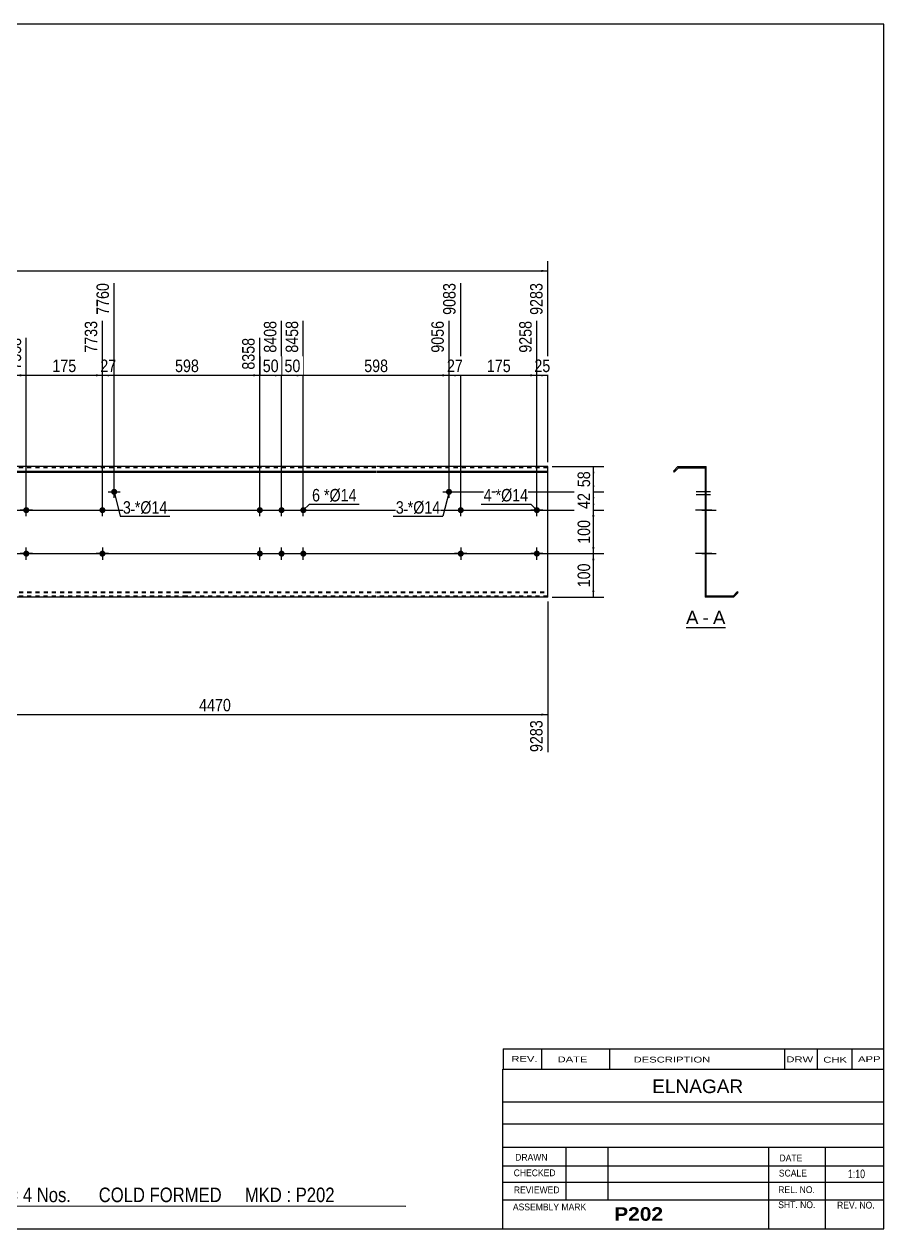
# Model space of a CAD drawing. Header units: millimetres. Extents: x -60 to 343, y -160 to 117.
# Drawn here: x 145.1 to 342.8, y -160.2 to 116.8 of the extents above; entities that cross this region are included whole.
import ezdxf

# ---------------------------------------------------------------- set-up
doc = ezdxf.new("R2010")
doc.units = ezdxf.units.MM
doc.linetypes.add('DXK_LINE_DOT1', pattern=[1.8814, 0.9407, -0.9407])
doc.styles.add('Arial', font='ARIAL.TTF', dxfattribs={"height": 0.2})
doc.styles.add('Arial Bold', font='ARIALBD.TTF', dxfattribs={"height": 0.2})
doc.styles.add('Arial Narrow', font='ARIALN.TTF', dxfattribs={"height": 0.2})

# ---------------------------------------------------------------- blocks, each defined once
blk = doc.blocks.new('Unknown-629083537-2024')
at = {"color": 5, "linetype": 'Continuous'}
for p, q in [((342.8, 116.75), (-57.2, 116.75)), ((-57.2, 116.75), (-57.2, -160.25)), ((342.8, -160.25), (342.8, 116.75)), ((-57.2, -160.25), (342.8, -160.25))]:
    blk.add_line(p, q, dxfattribs=at)
at = {"color": 174, "linetype": 'Continuous', "style": 'Arial'}
blk.add_text('Tekla structures', height=1.9102, rotation=90, dxfattribs=at).set_placement((-57.7, -159.75))
blk = doc.blocks.new('Unknown-629083537-12 - 1239')
at = {"color": 7, "linetype": 'Continuous'}
blk.add_line((297.32, -21.95), (306.35, -21.95), dxfattribs=at)
at = {"color": 0, "linetype": 'Continuous'}
blk.add_wipeout([(300.16, -21.2), (300.16, -18), (297.32, -18), (297.32, -21.2)], dxfattribs=at)
blk.add_wipeout([(302.55, -21.2), (302.55, -18), (301.12, -18), (301.12, -21.2)], dxfattribs=at)
at = {"color": 96, "linetype": 'Continuous', "style": 'Arial'}
blk.add_text('A', height=3.06, dxfattribs=at).set_placement((297.32, -21.2))
at = {"color": 0, "linetype": 'Continuous'}
blk.add_wipeout([(306.35, -21.2), (306.35, -18), (303.51, -18), (303.51, -21.2)], dxfattribs=at)
at = {"color": 96, "linetype": 'Continuous', "style": 'Arial'}
for s, p in [('A', (303.51, -21.2)), ('-', (301.12, -21.2))]:
    blk.add_text(s, height=3.06, dxfattribs=at).set_placement(p)
blk = doc.blocks.new('Bolt-629083537-1223 - 1203')
at = {"linetype": 'Continuous'}
blk.add_hatch(color=3, dxfattribs=at).paths.add_polyline_path([(162.44, 5, -1), (163.84, 5, -1)])
at = {"color": 3, "linetype": 'Continuous'}
for p, q in [((163.14, 3.6), (163.14, 6.4)), ((161.74, 5), (164.54, 5))]:
    blk.add_line(p, q, dxfattribs=at)
blk = doc.blocks.new('Part-629083537-1218 - 1203')
at = {"color": 2, "linetype": 'Continuous'}
for p, q in [((0, 15), (0, -15)), ((15.6, 15), (0, 15)), ((0, 13.94), (15.6, 13.94)), ((59.09, 15), (15.7, 15)), ((15.7, 13.94), (59.09, 13.94)), ((96.14, 15), (59.19, 15)), ((59.19, 13.94), (96.14, 13.94)), ((128.84, 15), (96.24, 15)), ((96.24, 13.94), (128.84, 13.94)), ((182.53, 15), (128.94, 15)), ((128.94, 13.94), (182.53, 13.94)), ((226.03, 15), (182.63, 15)), ((182.63, 13.94), (226.03, 13.94)), ((265.52, 15), (226.13, 15)), ((226.13, 13.94), (265.52, 13.94)), ((265.52, 13.94), (265.52, 15)), ((265.52, -15), (265.52, 13.94)), ((0, 13.76), (15.6, 13.76)), ((15.7, 13.76), (59.09, 13.76)), ((59.19, 13.76), (96.14, 13.76)), ((96.24, 13.76), (128.84, 13.76)), ((128.94, 13.76), (182.53, 13.76)), ((182.63, 13.76), (226.03, 13.76)), ((226.13, 13.76), (265.52, 13.76)), ((15.6, -15), (0, -15)), ((59.09, -15), (15.7, -15)), ((96.14, -15), (59.19, -15)), ((128.84, -15), (96.24, -15)), ((182.53, -15), (128.94, -15)), ((226.03, -15), (182.63, -15)), ((265.52, -15), (226.13, -15))]:
    blk.add_line(p, q, dxfattribs=at)
at = {"color": 7, "linetype": 'DXK_LINE_DOT1'}
for p, q in [((15.6, 14.75), (0, 14.75)), ((59.09, 14.75), (15.7, 14.75)), ((96.14, 14.75), (59.19, 14.75)), ((128.84, 14.75), (96.24, 14.75)), ((182.53, 14.75), (128.94, 14.75)), ((226.03, 14.75), (182.63, 14.75)), ((265.52, 14.75), (226.13, 14.75)), ((0, -13.76), (15.6, -13.76)), ((15.7, -13.76), (59.09, -13.76)), ((59.19, -13.76), (96.14, -13.76)), ((96.24, -13.76), (128.84, -13.76)), ((128.94, -13.76), (182.53, -13.76)), ((182.63, -13.76), (226.03, -13.76)), ((226.13, -13.76), (265.52, -13.76)), ((0, -13.94), (15.6, -13.94)), ((15.6, -14.75), (0, -14.75)), ((15.7, -13.94), (59.09, -13.94)), ((59.09, -14.75), (15.7, -14.75)), ((59.19, -13.94), (96.14, -13.94)), ((96.14, -14.75), (59.19, -14.75)), ((96.24, -13.94), (128.84, -13.94)), ((128.84, -14.75), (96.24, -14.75)), ((128.94, -13.94), (182.53, -13.94)), ((182.53, -14.75), (128.94, -14.75)), ((182.63, -13.94), (226.03, -13.94)), ((226.03, -14.75), (182.63, -14.75)), ((226.13, -13.94), (265.52, -13.94)), ((265.52, -14.75), (226.13, -14.75))]:
    blk.add_line(p, q, dxfattribs=at)
blk = doc.blocks.new('Bolt-629083537-1219 - 1203')
at = {"linetype": 'Continuous'}
for points in [[(198.63, 5, -1), (200.03, 5, -1)], [(203.63, 5, -1), (205.03, 5, -1)], [(208.63, 5, -1), (210.03, 5, -1)], [(198.63, -5, -1), (200.03, -5, -1)], [(203.63, -5, -1), (205.03, -5, -1)], [(208.63, -5, -1), (210.03, -5, -1)]]:
    blk.add_hatch(color=3, dxfattribs=at).paths.add_polyline_path(points)
at = {"color": 3, "linetype": 'Continuous'}
for p, q in [((199.33, 3.6), (199.33, 6.4)), ((204.33, 3.6), (204.33, 6.4)), ((209.33, 3.6), (209.33, 6.4)), ((197.93, 5), (200.73, 5)), ((202.93, 5), (205.73, 5)), ((207.93, 5), (210.73, 5)), ((197.93, -5), (200.73, -5)), ((199.33, -6.4), (199.33, -3.6)), ((202.93, -5), (205.73, -5)), ((204.33, -6.4), (204.33, -3.6)), ((207.93, -5), (210.73, -5)), ((209.33, -6.4), (209.33, -3.6))]:
    blk.add_line(p, q, dxfattribs=at)
blk = doc.blocks.new('Bolt-629083537-1220 - 1203')
at = {"linetype": 'Continuous'}
blk.add_hatch(color=3, dxfattribs=at).paths.add_polyline_path([(165.14, 9.21, -1), (166.54, 9.21, -1)])
at = {"color": 3, "linetype": 'Continuous'}
for p, q in [((164.44, 9.21), (167.24, 9.21)), ((165.84, 7.81), (165.84, 10.61))]:
    blk.add_line(p, q, dxfattribs=at)
blk = doc.blocks.new('Bolt-629083537-1221 - 1203')
at = {"linetype": 'Continuous'}
blk.add_hatch(color=3, dxfattribs=at).paths.add_polyline_path([(242.12, 9.21, -1), (243.52, 9.21, -1)])
at = {"color": 3, "linetype": 'Continuous'}
for p, q in [((241.42, 9.21), (244.22, 9.21)), ((242.82, 7.81), (242.82, 10.61))]:
    blk.add_line(p, q, dxfattribs=at)
blk = doc.blocks.new('Bolt-629083537-1222 - 1203')
at = {"linetype": 'Continuous'}
blk.add_hatch(color=3, dxfattribs=at).paths.add_polyline_path([(163.84, -5, -1), (162.44, -5, -1)])
at = {"color": 3, "linetype": 'Continuous'}
for p, q in [((164.54, -5), (161.74, -5)), ((163.14, -3.6), (163.14, -6.4))]:
    blk.add_line(p, q, dxfattribs=at)
blk = doc.blocks.new('Bolt-629083537-1228 - 1203')
at = {"linetype": 'Continuous'}
blk.add_hatch(color=3, dxfattribs=at).paths.add_polyline_path([(244.82, 5, -1), (246.22, 5, -1)])
at = {"color": 3, "linetype": 'Continuous'}
for p, q in [((245.52, 3.6), (245.52, 6.4)), ((244.12, 5), (246.92, 5))]:
    blk.add_line(p, q, dxfattribs=at)
blk = doc.blocks.new('Bolt-629083537-1229 - 1203')
at = {"linetype": 'Continuous'}
blk.add_hatch(color=3, dxfattribs=at).paths.add_polyline_path([(246.22, -5, -1), (244.82, -5, -1)])
at = {"color": 3, "linetype": 'Continuous'}
for p, q in [((246.92, -5), (244.12, -5)), ((245.52, -3.6), (245.52, -6.4))]:
    blk.add_line(p, q, dxfattribs=at)
blk = doc.blocks.new('Bolt-629083537-1230 - 1203')
at = {"linetype": 'Continuous'}
for points in [[(144.94, 5, -1), (146.34, 5, -1)], [(262.32, 5, -1), (263.72, 5, -1)]]:
    blk.add_hatch(color=3, dxfattribs=at).paths.add_polyline_path(points)
at = {"color": 3, "linetype": 'Continuous'}
for p, q in [((145.64, 3.6), (145.64, 6.4)), ((263.02, 3.6), (263.02, 6.4)), ((147.04, 5), (144.24, 5)), ((264.42, 5), (261.62, 5))]:
    blk.add_line(p, q, dxfattribs=at)
blk = doc.blocks.new('Bolt-629083537-1231 - 1203')
at = {"linetype": 'Continuous'}
for points in [[(144.94, -5, -1), (146.34, -5, -1)], [(262.32, -5, -1), (263.72, -5, -1)]]:
    blk.add_hatch(color=3, dxfattribs=at).paths.add_polyline_path(points)
at = {"color": 3, "linetype": 'Continuous'}
for p, q in [((147.04, -5), (144.24, -5)), ((145.64, -6.4), (145.64, -3.6)), ((264.42, -5), (261.62, -5)), ((263.02, -6.4), (263.02, -3.6))]:
    blk.add_line(p, q, dxfattribs=at)
blk = doc.blocks.new('Part-629083537-1241 - 1239')
at = {"color": 2, "linetype": 'Continuous'}
for p, q in [((295.46, 15), (294.4, 13.94)), ((294.4, 13.94), (294.58, 13.76)), ((294.58, 13.76), (295.56, 14.75)), ((295.46, 15), (301.96, 15)), ((295.56, 14.75), (301.71, 14.75)), ((301.71, 14.75), (301.71, -15)), ((301.96, -14.75), (301.96, 15)), ((309.09, -13.76), (308.11, -14.75)), ((309.27, -13.94), (309.09, -13.76)), ((308.21, -15), (301.71, -15)), ((308.11, -14.75), (301.96, -14.75)), ((308.21, -15), (309.27, -13.94))]:
    blk.add_line(p, q, dxfattribs=at)
blk = doc.blocks.new('Bolt-629083537-1242 - 1239')
at = {"linetype": 'Continuous'}
for points in [[(301.71, 5.7), (301.71, 4.3), (301.96, 4.3), (301.96, 5.7)], [(301.71, 5.7), (301.71, 4.3), (301.96, 4.3), (301.96, 5.7)], [(301.71, 5.7), (301.71, 4.3), (301.96, 4.3), (301.96, 5.7)], [(301.71, -4.3), (301.71, -5.7), (301.96, -5.7), (301.96, -4.3)], [(301.71, -4.3), (301.71, -5.7), (301.96, -5.7), (301.96, -4.3)], [(301.71, -4.3), (301.71, -5.7), (301.96, -5.7), (301.96, -4.3)]]:
    blk.add_hatch(color=3, dxfattribs=at).paths.add_polyline_path(points)
at = {"color": 3, "linetype": 'Continuous'}
for p, q in [((301.96, 5.7), (301.71, 5.7)), ((301.96, 5.7), (301.71, 5.7)), ((301.96, 5.7), (301.71, 5.7)), ((303.26, 5), (299.46, 5)), ((303.26, 5), (299.46, 5)), ((303.26, 5), (299.46, 5)), ((301.96, 4.3), (301.71, 4.3)), ((301.96, 4.3), (301.71, 4.3)), ((301.96, 4.3), (301.71, 4.3)), ((303.26, -5), (299.46, -5)), ((303.26, -5), (299.46, -5)), ((303.26, -5), (299.46, -5)), ((301.96, -4.3), (301.71, -4.3)), ((301.96, -4.3), (301.71, -4.3)), ((301.96, -4.3), (301.71, -4.3)), ((301.96, -5.7), (301.71, -5.7)), ((301.96, -5.7), (301.71, -5.7)), ((301.96, -5.7), (301.71, -5.7))]:
    blk.add_line(p, q, dxfattribs=at)
blk = doc.blocks.new('Bolt-629083537-1243 - 1239')
at = {"linetype": 'Continuous'}
blk.add_hatch(color=3, dxfattribs=at).paths.add_polyline_path([(301.71, 9.91), (301.71, 8.51), (301.96, 8.51), (301.96, 9.91)])
at = {"color": 3, "linetype": 'Continuous'}
for p, q in [((302.91, 9.21), (299.61, 9.21)), ((301.96, 9.91), (301.71, 9.91)), ((301.96, 8.51), (301.71, 8.51))]:
    blk.add_line(p, q, dxfattribs=at)
blk = doc.blocks.new('Bolt-629083537-1244 - 1239')
at = {"linetype": 'Continuous'}
blk.add_hatch(color=3, dxfattribs=at).paths.add_polyline_path([(301.71, 9.91), (301.71, 8.51), (301.96, 8.51), (301.96, 9.91)])
at = {"color": 3, "linetype": 'Continuous'}
for p, q in [((302.91, 9.21), (299.61, 9.21)), ((301.96, 9.91), (301.71, 9.91)), ((301.96, 8.51), (301.71, 8.51))]:
    blk.add_line(p, q, dxfattribs=at)
blk = doc.blocks.new('Bolt-629083537-1245 - 1239')
at = {"linetype": 'Continuous'}
blk.add_hatch(color=3, dxfattribs=at).paths.add_polyline_path([(301.96, -5.7), (301.96, -4.3), (301.71, -4.3), (301.71, -5.7)])
at = {"color": 3, "linetype": 'Continuous'}
for p, q in [((301.96, -4.3), (301.71, -4.3)), ((302.76, -5), (301.71, -5)), ((301.96, -5.7), (301.71, -5.7))]:
    blk.add_line(p, q, dxfattribs=at)
blk = doc.blocks.new('Bolt-629083537-1246 - 1239')
at = {"linetype": 'Continuous'}
blk.add_hatch(color=3, dxfattribs=at).paths.add_polyline_path([(301.71, 5.7), (301.71, 4.3), (301.96, 4.3), (301.96, 5.7)])
at = {"color": 3, "linetype": 'Continuous'}
for p, q in [((301.96, 5.7), (301.71, 5.7)), ((302.91, 5), (299.61, 5)), ((301.96, 4.3), (301.71, 4.3))]:
    blk.add_line(p, q, dxfattribs=at)
blk = doc.blocks.new('Bolt-629083537-1247 - 1239')
at = {"linetype": 'Continuous'}
for points in [[(301.71, 5.7), (301.71, 4.3), (301.96, 4.3), (301.96, 5.7)], [(301.71, 5.7), (301.71, 4.3), (301.96, 4.3), (301.96, 5.7)], [(301.71, 5.7), (301.71, 4.3), (301.96, 4.3), (301.96, 5.7)], [(301.71, -4.3), (301.71, -5.7), (301.96, -5.7), (301.96, -4.3)], [(301.71, -4.3), (301.71, -5.7), (301.96, -5.7), (301.96, -4.3)], [(301.71, -4.3), (301.71, -5.7), (301.96, -5.7), (301.96, -4.3)]]:
    blk.add_hatch(color=3, dxfattribs=at).paths.add_polyline_path(points)
at = {"color": 3, "linetype": 'Continuous'}
for p, q in [((301.96, 5.7), (301.71, 5.7)), ((301.96, 5.7), (301.71, 5.7)), ((301.96, 5.7), (301.71, 5.7)), ((303.26, 5), (299.46, 5)), ((303.26, 5), (299.46, 5)), ((303.26, 5), (299.46, 5)), ((301.96, 4.3), (301.71, 4.3)), ((301.96, 4.3), (301.71, 4.3)), ((301.96, 4.3), (301.71, 4.3)), ((303.26, -5), (299.46, -5)), ((303.26, -5), (299.46, -5)), ((303.26, -5), (299.46, -5)), ((301.96, -4.3), (301.71, -4.3)), ((301.96, -4.3), (301.71, -4.3)), ((301.96, -4.3), (301.71, -4.3)), ((301.96, -5.7), (301.71, -5.7)), ((301.96, -5.7), (301.71, -5.7)), ((301.96, -5.7), (301.71, -5.7))]:
    blk.add_line(p, q, dxfattribs=at)
blk = doc.blocks.new('Bolt-629083537-1248 - 1239')
at = {"linetype": 'Continuous'}
blk.add_hatch(color=3, dxfattribs=at).paths.add_polyline_path([(301.71, 9.22), (301.71, 7.82), (301.96, 7.82), (301.96, 9.22)])
at = {"color": 3, "linetype": 'Continuous'}
for p, q in [((302.91, 8.52), (299.61, 8.52)), ((301.96, 9.22), (301.71, 9.22)), ((301.96, 7.82), (301.71, 7.82))]:
    blk.add_line(p, q, dxfattribs=at)
blk = doc.blocks.new('Bolt-629083537-1249 - 1239')
at = {"linetype": 'Continuous'}
blk.add_hatch(color=3, dxfattribs=at).paths.add_polyline_path([(301.71, 5.7), (301.71, 4.3), (301.96, 4.3), (301.96, 5.7)])
at = {"color": 3, "linetype": 'Continuous'}
for p, q in [((301.96, 5.7), (301.71, 5.7)), ((302.91, 5), (299.61, 5)), ((301.96, 4.3), (301.71, 4.3))]:
    blk.add_line(p, q, dxfattribs=at)
blk = doc.blocks.new('Bolt-629083537-1250 - 1239')
at = {"linetype": 'Continuous'}
blk.add_hatch(color=3, dxfattribs=at).paths.add_polyline_path([(301.96, -5.7), (301.96, -4.3), (301.71, -4.3), (301.71, -5.7)])
at = {"color": 3, "linetype": 'Continuous'}
for p, q in [((301.96, -4.3), (301.71, -4.3)), ((302.76, -5), (301.71, -5)), ((301.96, -5.7), (301.71, -5.7))]:
    blk.add_line(p, q, dxfattribs=at)
blk = doc.blocks.new('Bolt-629083537-1251 - 1239')
at = {"linetype": 'Continuous'}
blk.add_hatch(color=3, dxfattribs=at).paths.add_polyline_path([(301.71, 5.7), (301.71, 4.3), (301.96, 4.3), (301.96, 5.7)])
at = {"color": 3, "linetype": 'Continuous'}
for p, q in [((301.96, 5.7), (301.71, 5.7)), ((302.91, 5), (299.61, 5)), ((301.96, 4.3), (301.71, 4.3))]:
    blk.add_line(p, q, dxfattribs=at)
blk = doc.blocks.new('Bolt-629083537-1252 - 1239')
at = {"linetype": 'Continuous'}
blk.add_hatch(color=3, dxfattribs=at).paths.add_polyline_path([(301.96, -5.7), (301.96, -4.3), (301.71, -4.3), (301.71, -5.7)])
at = {"color": 3, "linetype": 'Continuous'}
for p, q in [((301.96, -4.3), (301.71, -4.3)), ((302.76, -5), (301.71, -5)), ((301.96, -5.7), (301.71, -5.7))]:
    blk.add_line(p, q, dxfattribs=at)
blk = doc.blocks.new('Bolt-629083537-1253 - 1239')
at = {"linetype": 'Continuous'}
blk.add_hatch(color=3, dxfattribs=at).paths.add_polyline_path([(301.71, 5.7), (301.71, 4.3), (301.96, 4.3), (301.96, 5.7)])
blk.add_hatch(color=3, dxfattribs=at).paths.add_polyline_path([(301.71, 5.7), (301.71, 4.3), (301.96, 4.3), (301.96, 5.7)])
at = {"color": 3, "linetype": 'Continuous'}
for p, q in [((301.71, 5.7), (301.96, 5.7)), ((301.71, 5.7), (301.96, 5.7)), ((300.91, 5), (304.21, 5)), ((300.91, 5), (304.21, 5)), ((301.71, 4.3), (301.96, 4.3)), ((301.71, 4.3), (301.96, 4.3))]:
    blk.add_line(p, q, dxfattribs=at)
blk = doc.blocks.new('Bolt-629083537-1254 - 1239')
at = {"linetype": 'Continuous'}
blk.add_hatch(color=3, dxfattribs=at).paths.add_polyline_path([(301.71, -4.3), (301.71, -5.7), (301.96, -5.7), (301.96, -4.3)])
blk.add_hatch(color=3, dxfattribs=at).paths.add_polyline_path([(301.71, -4.3), (301.71, -5.7), (301.96, -5.7), (301.96, -4.3)])
at = {"color": 3, "linetype": 'Continuous'}
for p, q in [((300.91, -5), (304.21, -5)), ((300.91, -5), (304.21, -5)), ((301.71, -4.3), (301.96, -4.3)), ((301.71, -4.3), (301.96, -4.3)), ((301.71, -5.7), (301.96, -5.7)), ((301.71, -5.7), (301.96, -5.7))]:
    blk.add_line(p, q, dxfattribs=at)
blk = doc.blocks.new('Bolt-629083537-1255 - 1239')
at = {"linetype": 'Continuous'}
for points in [[(301.96, 4.3), (301.96, 5.7), (301.71, 5.7), (301.71, 4.3)], [(301.96, -5.7), (301.96, -4.3), (301.71, -4.3), (301.71, -5.7)]]:
    blk.add_hatch(color=3, dxfattribs=at).paths.add_polyline_path(points)
at = {"color": 3, "linetype": 'Continuous'}
for p, q in [((301.96, 5.7), (301.71, 5.7)), ((301.96, 5), (299.71, 5)), ((301.96, 4.3), (301.71, 4.3)), ((301.96, -5), (299.71, -5)), ((301.96, -4.3), (301.71, -4.3)), ((301.96, -5.7), (301.71, -5.7))]:
    blk.add_line(p, q, dxfattribs=at)
blk = doc.blocks.new('StraightDimension-629083537-1279 - 1203')
at = {"linetype": 'Continuous'}
blk.add_hatch(color=7, dxfattribs=at).paths.add_polyline_path([(144.14, 36.25), (145.64, 36), (144.14, 35.75)])
at = {"color": 7, "linetype": 'Continuous'}
for p, q in [((79.44, -4), (79.44, 57.21)), ((145.64, 6), (145.64, 44.61)), ((79.44, 36), (145.64, 36))]:
    blk.add_line(p, q, dxfattribs=at)
at = {"color": 0, "linetype": 'Continuous'}
blk.add_wipeout([(145.04, 45.21), (140.84, 45.21), (140.84, 36.7), (145.04, 36.7)], dxfattribs=at)
at = {"color": 0}
blk.add_wipeout([(116.8, 36.15), (116.8, 40.35), (108.28, 40.35), (108.28, 36.15)], dxfattribs=at)
at = {"color": 3, "linetype": 'Continuous', "style": 'Arial Narrow'}
blk.add_text('7558', height=2.863, rotation=90.0002, dxfattribs=at).set_placement((144.44, 37.3))
at = {"color": 3, "style": 'Arial Narrow'}
blk.add_text('6475', height=2.863, dxfattribs=at).set_placement((108.88, 36.75))
blk = doc.blocks.new('StraightDimension-629083537-1353 - 1203')
at = {"linetype": 'Continuous'}
for points in [[(275.75, 3.5), (276, 5), (276.25, 3.5)], [(276.25, -3.5), (276, -5), (275.75, -3.5)]]:
    blk.add_hatch(color=7, dxfattribs=at).paths.add_polyline_path(points)
at = {"color": 7, "linetype": 'Continuous'}
for p, q in [((43.4, 5), (278.4, 5)), ((276, -5), (276, 5)), ((43.4, -5), (278.4, -5))]:
    blk.add_line(p, q, dxfattribs=at)
at = {"color": 0}
blk.add_wipeout([(275.85, 3.34), (271.65, 3.34), (271.65, -3.34), (275.85, -3.34)], dxfattribs=at)
at = {"color": 3, "style": 'Arial Narrow'}
blk.add_text('100', height=2.863, rotation=90.0002, dxfattribs=at).set_placement((275.25, -2.74))
blk = doc.blocks.new('StraightDimension-629083537-1354 - 1203')
at = {"linetype": 'Continuous'}
for points in [[(275.75, -6.5), (276, -5), (276.25, -6.5)], [(276.25, -13.5), (276, -15), (275.75, -13.5)]]:
    blk.add_hatch(color=7, dxfattribs=at).paths.add_polyline_path(points)
at = {"color": 7, "linetype": 'Continuous'}
for p, q in [((43.4, -5), (278.4, -5)), ((276, -15), (276, -5)), ((266.52, -15), (278.4, -15))]:
    blk.add_line(p, q, dxfattribs=at)
at = {"color": 0}
blk.add_wipeout([(275.85, -6.66), (271.65, -6.66), (271.65, -13.34), (275.85, -13.34)], dxfattribs=at)
at = {"color": 3, "style": 'Arial Narrow'}
blk.add_text('100', height=2.863, rotation=90.0002, dxfattribs=at).set_placement((275.25, -12.74))
blk = doc.blocks.new('StraightDimension-629083537-1395 - 1203')
at = {"linetype": 'Continuous'}
for points in [[(1.5, 59.75), (0, 60), (1.5, 60.25)], [(264.02, 60.25), (265.52, 60), (264.02, 59.75)]]:
    blk.add_hatch(color=7, dxfattribs=at).paths.add_polyline_path(points)
at = {"color": 7, "linetype": 'Continuous'}
for p, q in [((0, 16), (0, 62.25)), ((265.52, 16), (265.52, 62.25)), ((0, 60), (265.52, 60))]:
    blk.add_line(p, q, dxfattribs=at)
at = {"color": 0}
blk.add_wipeout([(137.02, 60.15), (137.02, 64.35), (128.51, 64.35), (128.51, 60.15)], dxfattribs=at)
at = {"color": 3, "style": 'Arial Narrow'}
blk.add_text('9283', height=2.863, dxfattribs=at).set_placement((129.11, 60.75))
blk = doc.blocks.new('StraightDimension-629083537-1277 - 1203')
at = {"linetype": 'Continuous'}
blk.add_hatch(color=7, dxfattribs=at).paths.add_polyline_path([(164.34, 36.25), (165.84, 36), (164.34, 35.75)])
at = {"color": 7, "linetype": 'Continuous'}
for p, q in [((165.84, 10.21), (165.84, 57.21)), ((163.14, 6), (163.14, 48.51)), ((163.14, 36), (165.84, 36))]:
    blk.add_line(p, q, dxfattribs=at)
at = {"color": 0, "linetype": 'Continuous'}
blk.add_wipeout([(165.24, 57.81), (161.04, 57.81), (161.04, 49.3), (165.24, 49.3)], dxfattribs=at)
at = {"color": 0}
blk.add_wipeout([(166.91, 36.15), (166.91, 40.35), (162.06, 40.35), (162.06, 36.15)], dxfattribs=at)
at = {"color": 3, "linetype": 'Continuous', "style": 'Arial Narrow'}
blk.add_text('7760', height=2.863, rotation=90.0002, dxfattribs=at).set_placement((164.64, 49.9))
at = {"color": 3, "style": 'Arial Narrow'}
blk.add_text('27', height=2.863, dxfattribs=at).set_placement((162.66, 36.75))
blk = doc.blocks.new('StraightDimension-629083537-1270 - 1203')
at = {"linetype": 'Continuous'}
blk.add_hatch(color=7, dxfattribs=at).paths.add_polyline_path([(264.02, 36.25), (265.52, 36), (264.02, 35.75)])
at = {"color": 7, "linetype": 'Continuous'}
for p, q in [((265.52, 16), (265.52, 57.21)), ((263.02, 6), (263.02, 48.51)), ((263.02, 36), (265.52, 36))]:
    blk.add_line(p, q, dxfattribs=at)
at = {"color": 0, "linetype": 'Continuous'}
blk.add_wipeout([(264.92, 57.81), (260.72, 57.81), (260.72, 49.3), (264.92, 49.3)], dxfattribs=at)
at = {"color": 0}
blk.add_wipeout([(266.7, 36.15), (266.7, 40.35), (261.85, 40.35), (261.85, 36.15)], dxfattribs=at)
at = {"color": 3, "linetype": 'Continuous', "style": 'Arial Narrow'}
blk.add_text('9283', height=2.863, rotation=90.0002, dxfattribs=at).set_placement((264.32, 49.9))
at = {"color": 3, "style": 'Arial Narrow'}
blk.add_text('25', height=2.863, dxfattribs=at).set_placement((262.45, 36.75))
blk = doc.blocks.new('StraightDimension-629083537-1271 - 1203')
at = {"linetype": 'Continuous'}
blk.add_hatch(color=7, dxfattribs=at).paths.add_polyline_path([(261.52, 36.25), (263.02, 36), (261.52, 35.75)])
at = {"color": 7, "linetype": 'Continuous'}
for p, q in [((245.52, 6), (245.52, 57.21)), ((263.02, 6), (263.02, 48.51)), ((245.52, 36), (263.02, 36))]:
    blk.add_line(p, q, dxfattribs=at)
at = {"color": 0}
blk.add_wipeout([(257.62, 36.15), (257.62, 40.35), (250.93, 40.35), (250.93, 36.15)], dxfattribs=at)
at = {"color": 0, "linetype": 'Continuous'}
blk.add_wipeout([(262.42, 49.11), (258.22, 49.11), (258.22, 40.6), (262.42, 40.6)], dxfattribs=at)
at = {"color": 3, "linetype": 'Continuous', "style": 'Arial Narrow'}
blk.add_text('9258', height=2.863, rotation=90.0002, dxfattribs=at).set_placement((261.82, 41.2))
at = {"color": 3, "style": 'Arial Narrow'}
blk.add_text('175', height=2.863, dxfattribs=at).set_placement((251.53, 36.75))
blk = doc.blocks.new('StraightDimension-629083537-1351 - 1203')
at = {"linetype": 'Continuous'}
for points in [[(275.75, 13.5), (276, 15), (276.25, 13.5)], [(276.25, 10.71), (276, 9.21), (275.75, 10.71)]]:
    blk.add_hatch(color=7, dxfattribs=at).paths.add_polyline_path(points)
at = {"color": 7, "linetype": 'Continuous'}
for p, q in [((266.52, 15), (278.4, 15)), ((276, 9.21), (276, 15)), ((243.82, 9.21), (278.4, 9.21))]:
    blk.add_line(p, q, dxfattribs=at)
at = {"color": 0}
blk.add_wipeout([(275.85, 14.53), (271.65, 14.53), (271.65, 9.68), (275.85, 9.68)], dxfattribs=at)
at = {"color": 3, "style": 'Arial Narrow'}
blk.add_text('58', height=2.863, rotation=90.0002, dxfattribs=at).set_placement((275.25, 10.28))
blk = doc.blocks.new('StraightDimension-629083537-1272 - 1203')
at = {"linetype": 'Continuous'}
blk.add_hatch(color=7, dxfattribs=at).paths.add_polyline_path([(244.02, 36.25), (245.52, 36), (244.02, 35.75)])
at = {"color": 7, "linetype": 'Continuous'}
for p, q in [((245.52, 6), (245.52, 57.21)), ((242.82, 10.21), (242.82, 48.51)), ((242.82, 36), (245.52, 36))]:
    blk.add_line(p, q, dxfattribs=at)
at = {"color": 0, "linetype": 'Continuous'}
blk.add_wipeout([(244.92, 57.81), (240.72, 57.81), (240.72, 49.3), (244.92, 49.3)], dxfattribs=at)
at = {"color": 0}
blk.add_wipeout([(246.6, 36.15), (246.6, 40.35), (241.75, 40.35), (241.75, 36.15)], dxfattribs=at)
at = {"color": 3, "linetype": 'Continuous', "style": 'Arial Narrow'}
blk.add_text('9083', height=2.863, rotation=90.0002, dxfattribs=at).set_placement((244.32, 49.9))
at = {"color": 3, "style": 'Arial Narrow'}
blk.add_text('27', height=2.863, dxfattribs=at).set_placement((242.35, 36.75))
blk = doc.blocks.new('StraightDimension-629083537-1273 - 1203')
at = {"linetype": 'Continuous'}
blk.add_hatch(color=7, dxfattribs=at).paths.add_polyline_path([(241.32, 36.25), (242.82, 36), (241.32, 35.75)])
at = {"color": 7, "linetype": 'Continuous'}
for p, q in [((209.33, 6), (209.33, 48.51)), ((242.82, 10.21), (242.82, 48.51)), ((209.33, 36), (242.82, 36))]:
    blk.add_line(p, q, dxfattribs=at)
at = {"color": 0, "linetype": 'Continuous'}
blk.add_wipeout([(242.22, 49.11), (238.02, 49.11), (238.02, 40.6), (242.22, 40.6)], dxfattribs=at)
at = {"color": 0}
blk.add_wipeout([(229.42, 36.15), (229.42, 40.35), (222.73, 40.35), (222.73, 36.15)], dxfattribs=at)
at = {"color": 3, "linetype": 'Continuous', "style": 'Arial Narrow'}
blk.add_text('9056', height=2.863, rotation=90.0002, dxfattribs=at).set_placement((241.62, 41.2))
at = {"color": 3, "style": 'Arial Narrow'}
blk.add_text('598', height=2.863, dxfattribs=at).set_placement((223.33, 36.75))
blk = doc.blocks.new('StraightDimension-629083537-1274 - 1203')
at = {"linetype": 'Continuous'}
blk.add_hatch(color=7, dxfattribs=at).paths.add_polyline_path([(207.83, 36.25), (209.33, 36), (207.83, 35.75)])
at = {"color": 7, "linetype": 'Continuous'}
for p, q in [((204.33, 6), (204.33, 48.51)), ((209.33, 6), (209.33, 48.51)), ((204.33, 36), (209.33, 36))]:
    blk.add_line(p, q, dxfattribs=at)
at = {"color": 0}
blk.add_wipeout([(209.26, 36.15), (209.26, 40.35), (204.4, 40.35), (204.4, 36.15)], dxfattribs=at)
at = {"color": 0, "linetype": 'Continuous'}
blk.add_wipeout([(208.73, 49.11), (204.53, 49.11), (204.53, 40.6), (208.73, 40.6)], dxfattribs=at)
at = {"color": 3, "linetype": 'Continuous', "style": 'Arial Narrow'}
blk.add_text('8458', height=2.863, rotation=90.0002, dxfattribs=at).set_placement((208.13, 41.2))
at = {"color": 3, "style": 'Arial Narrow'}
blk.add_text('50', height=2.863, dxfattribs=at).set_placement((205, 36.75))
blk = doc.blocks.new('StraightDimension-629083537-1275 - 1203')
at = {"linetype": 'Continuous'}
blk.add_hatch(color=7, dxfattribs=at).paths.add_polyline_path([(202.83, 36.25), (204.33, 36), (202.83, 35.75)])
at = {"color": 7, "linetype": 'Continuous'}
for p, q in [((204.33, 6), (204.33, 48.51)), ((199.33, 6), (199.33, 44.61)), ((199.33, 36), (204.33, 36))]:
    blk.add_line(p, q, dxfattribs=at)
at = {"color": 0}
blk.add_wipeout([(204.26, 36.15), (204.26, 40.35), (199.4, 40.35), (199.4, 36.15)], dxfattribs=at)
at = {"color": 0, "linetype": 'Continuous'}
blk.add_wipeout([(203.73, 49.11), (199.53, 49.11), (199.53, 40.6), (203.73, 40.6)], dxfattribs=at)
at = {"color": 3, "linetype": 'Continuous', "style": 'Arial Narrow'}
blk.add_text('8408', height=2.863, rotation=90.0002, dxfattribs=at).set_placement((203.13, 41.2))
at = {"color": 3, "style": 'Arial Narrow'}
blk.add_text('50', height=2.863, dxfattribs=at).set_placement((200, 36.75))
blk = doc.blocks.new('StraightDimension-629083537-1276 - 1203')
at = {"linetype": 'Continuous'}
blk.add_hatch(color=7, dxfattribs=at).paths.add_polyline_path([(197.83, 36.25), (199.33, 36), (197.83, 35.75)])
at = {"color": 7, "linetype": 'Continuous'}
for p, q in [((165.84, 10.21), (165.84, 57.21)), ((199.33, 6), (199.33, 44.61)), ((165.84, 36), (199.33, 36))]:
    blk.add_line(p, q, dxfattribs=at)
at = {"color": 0, "linetype": 'Continuous'}
blk.add_wipeout([(198.73, 45.21), (194.53, 45.21), (194.53, 36.7), (198.73, 36.7)], dxfattribs=at)
at = {"color": 0}
blk.add_wipeout([(185.92, 36.15), (185.92, 40.35), (179.24, 40.35), (179.24, 36.15)], dxfattribs=at)
at = {"color": 3, "linetype": 'Continuous', "style": 'Arial Narrow'}
blk.add_text('8358', height=2.863, rotation=90.0002, dxfattribs=at).set_placement((198.13, 37.3))
at = {"color": 3, "style": 'Arial Narrow'}
blk.add_text('598', height=2.863, dxfattribs=at).set_placement((179.84, 36.75))
blk = doc.blocks.new('StraightDimension-629083537-1278 - 1203')
at = {"linetype": 'Continuous'}
blk.add_hatch(color=7, dxfattribs=at).paths.add_polyline_path([(161.64, 36.25), (163.14, 36), (161.64, 35.75)])
at = {"color": 7, "linetype": 'Continuous'}
for p, q in [((163.14, 6), (163.14, 48.51)), ((145.64, 6), (145.64, 44.61)), ((145.64, 36), (163.14, 36))]:
    blk.add_line(p, q, dxfattribs=at)
at = {"color": 0}
blk.add_wipeout([(157.73, 36.15), (157.73, 40.35), (151.04, 40.35), (151.04, 36.15)], dxfattribs=at)
at = {"color": 0, "linetype": 'Continuous'}
blk.add_wipeout([(162.54, 49.11), (158.34, 49.11), (158.34, 40.6), (162.54, 40.6)], dxfattribs=at)
at = {"color": 3, "linetype": 'Continuous', "style": 'Arial Narrow'}
blk.add_text('7733', height=2.863, rotation=90.0002, dxfattribs=at).set_placement((161.94, 41.2))
at = {"color": 3, "style": 'Arial Narrow'}
blk.add_text('175', height=2.863, dxfattribs=at).set_placement((151.64, 36.75))
blk = doc.blocks.new('StraightDimension-629083537-1327 - 1203')
at = {"linetype": 'Continuous'}
blk.add_hatch(color=7, dxfattribs=at).paths.add_polyline_path([(264.02, -41.75), (265.52, -42), (264.02, -42.25)])
at = {"color": 7, "linetype": 'Continuous'}
for p, q in [((112.54, -6), (112.54, -50.61)), ((265.52, -16), (265.52, -50.61)), ((112.54, -42), (265.52, -42))]:
    blk.add_line(p, q, dxfattribs=at)
at = {"color": 0}
blk.add_wipeout([(193.29, -41.85), (193.29, -37.65), (184.77, -37.65), (184.77, -41.85)], dxfattribs=at)
at = {"color": 0, "linetype": 'Continuous'}
blk.add_wipeout([(264.92, -42.7), (260.72, -42.7), (260.72, -51.21), (264.92, -51.21)], dxfattribs=at)
at = {"color": 3, "style": 'Arial Narrow'}
blk.add_text('4470', height=2.863, dxfattribs=at).set_placement((185.37, -41.25))
at = {"color": 3, "linetype": 'Continuous', "style": 'Arial Narrow'}
blk.add_text('9283', height=2.863, rotation=90.0002, dxfattribs=at).set_placement((264.32, -50.61))
blk = doc.blocks.new('StraightDimension-629083537-1352 - 1203')
at = {"linetype": 'Continuous'}
for points in [[(275.75, 7.71), (276, 9.21), (276.25, 7.71)], [(276.25, 6.5), (276, 5), (275.75, 6.5)]]:
    blk.add_hatch(color=7, dxfattribs=at).paths.add_polyline_path(points)
at = {"color": 7, "linetype": 'Continuous'}
for p, q in [((243.82, 9.21), (278.4, 9.21)), ((276, 5), (276, 9.21)), ((43.4, 5), (278.4, 5))]:
    blk.add_line(p, q, dxfattribs=at)
at = {"color": 0}
blk.add_wipeout([(275.85, 9.53), (271.65, 9.53), (271.65, 4.68), (275.85, 4.68)], dxfattribs=at)
at = {"color": 3, "style": 'Arial Narrow'}
blk.add_text('42', height=2.863, rotation=90.0002, dxfattribs=at).set_placement((275.25, 5.28))
blk = doc.blocks.new('CBS_CALLOFF-629083537-2089')
at = {"color": 7, "linetype": 'Continuous'}
blk.add_line((116.68, -154.98), (232.91, -155), dxfattribs=at)
at = {"color": 3, "linetype": 'Continuous', "style": 'Arial Narrow'}
blk.add_text('QTY= 4 Nos.      COLD FORMED     MKD : P202', height=3.3405, dxfattribs=at).set_placement((133.68, -154.09))
blk = doc.blocks.new('CBS_NAME_BLOG-629083537-2090')
at = {"color": 7, "linetype": 'Continuous'}
for p, q in [((255.21, -123.5), (342.73, -123.5)), ((255.21, -160.21), (255.21, -123.5)), ((255.21, -131.04), (342.73, -131.04)), ((255.28, -136.09), (342.8, -136.09)), ((255.21, -141.46), (342.73, -141.46)), ((269.73, -153.57), (269.73, -141.47)), ((279.42, -153.54), (279.42, -141.47)), ((316.33, -160.21), (316.33, -141.48)), ((329.38, -160.21), (329.38, -141.47)), ((255.22, -145.76), (342.8, -145.74)), ((255.21, -149.51), (342.73, -149.51)), ((255.21, -153.55), (342.73, -153.55)), ((255.21, -160.25), (342.8, -160.25))]:
    blk.add_line(p, q, dxfattribs=at)
at = {"color": 3, "linetype": 'Continuous', "style": 'Arial'}
blk.add_text('ELNAGAR', height=3.133, dxfattribs=at).set_placement((289.53, -129.03))
at = {"color": 3, "linetype": 'Continuous'}
for s, height, style, width, p in [('DRAWN', 1.566, 'Arial', 0.9, (258.04, -144.57)), ('DATE', 1.566, 'Arial', 0.9, (318.8, -144.73)), ('CHECKED', 1.566, 'Arial', 0.9, (257.69, -148.14)), ('SCALE', 1.566, 'Arial', 0.9, (318.65, -148.21)), ('1:10', 1.957, 'Arial Narrow', 0.9, (334.54, -148.57)), ('REVIEWED', 1.566, 'Arial', 0.9, (257.73, -152.06)), ('REL. NO.', 1.566, 'Arial', 0.9, (318.51, -152.01)), ('ASSEMBLY MARK', 1.5663, 'Arial', 0.9, (257.51, -155.99)), ('SHT. NO.', 1.566, 'Arial', 0.9, (318.51, -155.48)), ('REV. NO.', 1.566, 'Arial', 0.9, (332.03, -155.57)), ('P202', 3.131, 'Arial Bold', 1.1, (280.79, -158.39))]:
    blk.add_text(s, height=height, dxfattribs=dict(at, style=style, width=width)).set_placement(p)
blk = doc.blocks.new('CBS_REVISION-629083537-2091')
at = {"color": 7, "linetype": 'Continuous'}
for p, q in [((255.29, -118.87), (342.79, -118.87)), ((255.29, -118.87), (255.29, -123.5)), ((264.09, -118.87), (264.09, -123.5)), ((279.68, -118.87), (279.68, -123.44)), ((319.94, -118.87), (319.94, -123.5)), ((327.48, -118.87), (327.48, -123.5)), ((335.43, -118.87), (335.43, -123.5)), ((255.29, -123.5), (342.79, -123.5))]:
    blk.add_line(p, q, dxfattribs=at)
at = {"color": 7, "style": 'Arial Narrow', "width": 1.7}
for s, height, p in [('REV.', 1.326, (257.15, -121.82)), ('DATE', 1.326, (267.78, -121.94)), ('DESCRIPTION', 1.3257, (285.26, -121.99)), ('DRW', 1.326, (320.37, -121.93)), ('CHK', 1.326, (328.86, -122.02)), ('APP', 1.326, (336.86, -121.87))]:
    blk.add_text(s, height=height, dxfattribs=at).set_placement(p)
blk = doc.blocks.new('MarkSet-629083537-1417 - 1203')
at = {"color": 0}
blk.add_wipeout([(232.42, 4.19), (232.42, 7.19), (230.59, 7.19), (230.59, 4.19)], dxfattribs=at)
blk.add_wipeout([(232.42, 4.19), (232.42, 7.19), (230.59, 7.19), (230.59, 4.19)], dxfattribs=at)
blk.add_wipeout([(234.6, 4.19), (234.6, 7.19), (233.32, 7.19), (233.32, 4.19)], dxfattribs=at)
blk.add_wipeout([(234.6, 4.19), (234.6, 7.19), (233.32, 7.19), (233.32, 4.19)], dxfattribs=at)
at = {"color": 3, "style": 'Arial Narrow'}
blk.add_text('3', height=2.86, dxfattribs=at).set_placement((230.59, 4.19))
at = {"color": 0}
blk.add_wipeout([(240.81, 4.19), (240.81, 7.19), (234.6, 7.19), (234.6, 4.19)], dxfattribs=at)
blk.add_wipeout([(240.81, 4.19), (240.81, 7.19), (234.6, 7.19), (234.6, 4.19)], dxfattribs=at)
at = {"color": 7, "linetype": 'Continuous'}
for p in [(242.82, 9.21), (229.99, 3.59)]:
    blk.add_line(p, (241.41, 3.59), dxfattribs=at)
at = {"color": 3, "style": 'Arial Narrow'}
for s, height, p in [('*', 2.86, (233.32, 4.19)), ('Ø14', 2.863, (234.6, 4.19))]:
    blk.add_text(s, height=height, dxfattribs=at).set_placement(p)
blk = doc.blocks.new('Mark-629083537-1431 - 1203')
at = {"color": 0}
blk.add_wipeout([(213.17, 7.01), (213.17, 10.01), (211.34, 10.01), (211.34, 7.01)], dxfattribs=at)
blk.add_wipeout([(213.17, 7.01), (213.17, 10.01), (211.34, 10.01), (211.34, 7.01)], dxfattribs=at)
at = {"color": 7, "linetype": 'Continuous'}
blk.add_line((209.33, 5), (210.74, 6.41), dxfattribs=at)
at = {"color": 0}
blk.add_wipeout([(215.35, 7.01), (215.35, 10.01), (214.07, 10.01), (214.07, 7.01)], dxfattribs=at)
blk.add_wipeout([(215.35, 7.01), (215.35, 10.01), (214.07, 10.01), (214.07, 7.01)], dxfattribs=at)
at = {"color": 3, "style": 'Arial Narrow'}
blk.add_text('6', height=2.86, dxfattribs=at).set_placement((211.34, 7.01))
at = {"color": 0}
blk.add_wipeout([(221.56, 7.01), (221.56, 10.01), (215.35, 10.01), (215.35, 7.01)], dxfattribs=at)
blk.add_wipeout([(221.56, 7.01), (221.56, 10.01), (215.35, 10.01), (215.35, 7.01)], dxfattribs=at)
at = {"color": 7, "linetype": 'Continuous'}
blk.add_line((210.74, 6.41), (222.16, 6.41), dxfattribs=at)
at = {"color": 3, "style": 'Arial Narrow'}
for s, height, p in [('*', 2.86, (214.07, 7.01)), ('Ø14', 2.863, (215.35, 7.01))]:
    blk.add_text(s, height=height, dxfattribs=at).set_placement(p)
blk = doc.blocks.new('MarkSet-629083537-1410 - 1203')
at = {"color": 0}
blk.add_wipeout([(169.68, 4.19), (169.68, 7.19), (167.85, 7.19), (167.85, 4.19)], dxfattribs=at)
blk.add_wipeout([(169.68, 4.19), (169.68, 7.19), (167.85, 7.19), (167.85, 4.19)], dxfattribs=at)
at = {"color": 7, "linetype": 'Continuous'}
blk.add_line((165.84, 9.21), (167.25, 3.59), dxfattribs=at)
at = {"color": 0}
blk.add_wipeout([(171.86, 4.19), (171.86, 7.19), (170.58, 7.19), (170.58, 4.19)], dxfattribs=at)
blk.add_wipeout([(171.86, 4.19), (171.86, 7.19), (170.58, 7.19), (170.58, 4.19)], dxfattribs=at)
at = {"color": 3, "style": 'Arial Narrow'}
blk.add_text('3', height=2.86, dxfattribs=at).set_placement((167.85, 4.19))
at = {"color": 0}
blk.add_wipeout([(178.07, 4.19), (178.07, 7.19), (171.86, 7.19), (171.86, 4.19)], dxfattribs=at)
blk.add_wipeout([(178.07, 4.19), (178.07, 7.19), (171.86, 7.19), (171.86, 4.19)], dxfattribs=at)
at = {"color": 7, "linetype": 'Continuous'}
blk.add_line((167.25, 3.59), (178.67, 3.59), dxfattribs=at)
at = {"color": 3, "style": 'Arial Narrow'}
for s, height, p in [('*', 2.86, (170.58, 4.19)), ('Ø14', 2.863, (171.86, 4.19))]:
    blk.add_text(s, height=height, dxfattribs=at).set_placement(p)
blk = doc.blocks.new('MarkSet-629083537-1428 - 1203')
at = {"color": 0}
blk.add_wipeout([(252.62, 7.01), (252.62, 10.01), (250.79, 10.01), (250.79, 7.01)], dxfattribs=at)
blk.add_wipeout([(252.62, 7.01), (252.62, 10.01), (250.79, 10.01), (250.79, 7.01)], dxfattribs=at)
blk.add_wipeout([(254.8, 7.01), (254.8, 10.01), (253.52, 10.01), (253.52, 7.01)], dxfattribs=at)
blk.add_wipeout([(254.8, 7.01), (254.8, 10.01), (253.52, 10.01), (253.52, 7.01)], dxfattribs=at)
at = {"color": 3, "style": 'Arial Narrow'}
blk.add_text('4', height=2.86, dxfattribs=at).set_placement((250.79, 7.01))
at = {"color": 0}
blk.add_wipeout([(261.01, 7.01), (261.01, 10.01), (254.8, 10.01), (254.8, 7.01)], dxfattribs=at)
blk.add_wipeout([(261.01, 7.01), (261.01, 10.01), (254.8, 10.01), (254.8, 7.01)], dxfattribs=at)
at = {"color": 7, "linetype": 'Continuous'}
for p in [(250.19, 6.41), (263.02, 5)]:
    blk.add_line(p, (261.61, 6.41), dxfattribs=at)
at = {"color": 3, "style": 'Arial Narrow'}
for s, height, p in [('*', 2.86, (253.52, 7.01)), ('Ø14', 2.863, (254.8, 7.01))]:
    blk.add_text(s, height=height, dxfattribs=at).set_placement(p)

msp = doc.modelspace()

# ---------------------------------------------------------------- block references
for name in ['Unknown-629083537-2024', 'Part-629083537-1218 - 1203', 'Part-629083537-1241 - 1239', 'Bolt-629083537-1220 - 1203', 'Bolt-629083537-1221 - 1203', 'Bolt-629083537-1243 - 1239', 'Bolt-629083537-1244 - 1239', 'Bolt-629083537-1248 - 1239', 'Bolt-629083537-1230 - 1203', 'Bolt-629083537-1223 - 1203', 'Bolt-629083537-1219 - 1203', 'Bolt-629083537-1228 - 1203', 'Bolt-629083537-1242 - 1239', 'Bolt-629083537-1247 - 1239', 'Bolt-629083537-1246 - 1239', 'Bolt-629083537-1249 - 1239', 'Bolt-629083537-1251 - 1239', 'Bolt-629083537-1255 - 1239', 'Bolt-629083537-1253 - 1239', 'Bolt-629083537-1231 - 1203', 'Bolt-629083537-1222 - 1203', 'Bolt-629083537-1229 - 1203', 'Bolt-629083537-1254 - 1239', 'Bolt-629083537-1245 - 1239', 'Bolt-629083537-1250 - 1239', 'Bolt-629083537-1252 - 1239', 'CBS_REVISION-629083537-2091', 'CBS_NAME_BLOG-629083537-2090', 'CBS_CALLOFF-629083537-2089']:
    msp.add_blockref(name, (0, 0))

# ---------------------------------------------------------------- next in the draw order: block references
for name in ['StraightDimension-629083537-1279 - 1203', 'Unknown-629083537-12 - 1239']:
    msp.add_blockref(name, (0, 0))

# ---------------------------------------------------------------- next in the draw order: block references
for name in ['StraightDimension-629083537-1395 - 1203', 'StraightDimension-629083537-1353 - 1203']:
    msp.add_blockref(name, (0, 0))

# ---------------------------------------------------------------- next in the draw order: block references
for name in ['StraightDimension-629083537-1277 - 1203', 'StraightDimension-629083537-1270 - 1203', 'StraightDimension-629083537-1354 - 1203']:
    msp.add_blockref(name, (0, 0))

# ---------------------------------------------------------------- next in the draw order: block references
for name in ['StraightDimension-629083537-1271 - 1203', 'StraightDimension-629083537-1278 - 1203', 'StraightDimension-629083537-1327 - 1203']:
    msp.add_blockref(name, (0, 0))

# ---------------------------------------------------------------- next in the draw order: block references
msp.add_blockref('StraightDimension-629083537-1351 - 1203', (0, 0))

# ---------------------------------------------------------------- next in the draw order: block references
msp.add_blockref('StraightDimension-629083537-1272 - 1203', (0, 0))

# ---------------------------------------------------------------- next in the draw order: block references
msp.add_blockref('StraightDimension-629083537-1273 - 1203', (0, 0))

# ---------------------------------------------------------------- next in the draw order: block references
msp.add_blockref('StraightDimension-629083537-1274 - 1203', (0, 0))

# ---------------------------------------------------------------- next in the draw order: block references
msp.add_blockref('StraightDimension-629083537-1275 - 1203', (0, 0))

# ---------------------------------------------------------------- next in the draw order: block references
msp.add_blockref('StraightDimension-629083537-1276 - 1203', (0, 0))

# ---------------------------------------------------------------- next in the draw order: block references
msp.add_blockref('StraightDimension-629083537-1352 - 1203', (0, 0))

# ---------------------------------------------------------------- next in the draw order: block references
for name in ['MarkSet-629083537-1410 - 1203', 'Mark-629083537-1431 - 1203', 'MarkSet-629083537-1417 - 1203', 'MarkSet-629083537-1428 - 1203']:
    msp.add_blockref(name, (0, 0))

doc.saveas('drawing.dxf')
